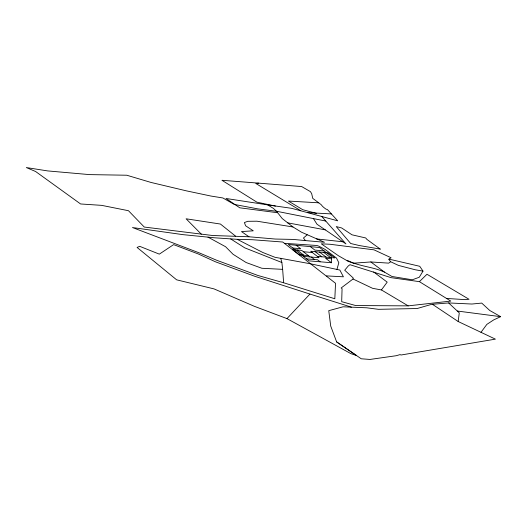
<?xml version="1.0" encoding="UTF-8"?>
<svg xmlns="http://www.w3.org/2000/svg" width="527" height="527" viewBox="0 0 527 527"><rect width="100%" height="100%" fill="white"/><g stroke="black" fill="none" stroke-linecap="round" stroke-linejoin="round"><path stroke-width="0.79" d="M458.18 321.523L459.274 312.88L448.642 302.939L431.666 304.336L417.153 308.526L378.491 309.323L366.72 307.801L343.077 306.8L328.756 310.666L330.706 326.029L336.634 341.904L361.252 358.782L369.994 359.44L396.212 355.718L400.059 354.605L401.04 355.007L495.4 339.138L458.18 321.523L432.595 304.415M353.031 279.007L353.215 277.979L344.717 270.213L348.182 266.056L349.968 264.699L391.106 277.663L419.4 281.655L450.802 301.088L408.188 305.864L355.725 305.561L341.687 301.681L342.069 288.671L341.167 287.966L353.031 279.007L372.609 288.322L381.429 289.942L408.188 305.864M336.931 269.429L338.828 262.729L336.503 258.072L325.119 249.429L318.934 246.228L316.971 245.496L284.369 243.316M423.003 271.122L419.248 277.255L412.298 279.791L391.936 276.484L384.446 272.097L370.83 261.952L353.386 263.197L348.057 261.26L338.367 255.7L321.305 243.83L330.146 244.278L374.038 249.844L391.067 257.749L388.768 259.304L390.639 261.735L398.458 265.41L415.204 269.758L423.003 271.122L419.742 266.293L389.018 259.132M381.429 289.942L387.187 282.136L373.636 271.939M480.999 332.313L486.836 324.395L493.74 319.876L500.65 316.668L489.761 310.495L481.724 303.091L471.882 304.033L448.642 302.939M309.942 294.066L254.739 276.267L215.464 261.8L198.343 253.988L173.62 244.627L159.325 254.133L139.701 246.333L137.079 247.433L176.624 279.824L214.008 288.888L254.409 306.332L286.978 318.618L309.942 294.066L351.41 307.155M419.4 281.655L426.975 274.257L469.037 299.283L465.064 299.626L446.534 298.447M307.188 234.805L303.453 238.013L305.449 240.595L324.5 242.275L301.444 232.17L292.972 226.959L282.241 218.567L276.51 211.261L273.388 208.409L267.716 204.898L225.991 198.475L239.765 207.809L277.551 212.724M390.639 261.735L388.709 263.138L370.83 261.952M267.716 204.898L291.642 208.323L337.695 220.82L327.465 209.614L325.969 209.107A28.306 6.587 20.6 0 1 322.399 206.182L321.141 204.634L312.755 198.383L311.661 193.607L310.403 191.617L301.642 186.551L258.605 183.139L255.826 183.475L300.818 210.76M347.174 260.753L348.156 260.72C359.513 266.53 372.852 266.702 384.446 272.097M237.242 239.33L252.367 239.719L282.735 242.025L335.534 283.289L334.823 298.763L283.625 282.762L258.032 275.516L216.623 260.233L199.549 252.993L132.488 227.545L182.902 234.64L214.693 237.809L237.242 239.33L262.756 252.466L274.975 257.295L310.232 263.75L339.849 270.055L343.413 276.807L326.503 275.898M331.397 213.922L307.854 212.631M305.449 240.595L293.249 239.423L275.325 239.047L248.975 236.768L212.625 235.51L144.26 227.051L128.469 210.714L101.652 205.359L80.591 203.969L35.625 171.519L26.35 167.56L47.601 170.906L89.504 174.608L126.776 175.227L151.012 182.447L186.532 190.886L210.978 196.051L222.895 197.968L234.225 204.41L257.861 208.883L276.51 211.261L325.772 221.044L345.943 243.922L317.037 224.265L313.519 218.738M283.625 282.762L282.65 269.35L261.86 268.269L246.129 262.532L233.033 254.258L225.602 246.741L207.994 237.117M318.769 202.816L288.434 201.064L302.742 209.706L316.437 213.356M258.605 183.139L221.939 180.28L256.906 202.17L275.456 206.083M306.53 258.862L317.577 259.791L320.159 261.794M308.381 255.615L299.224 254.818L292.584 249.574L301.707 250.411L310.093 256.952M317.366 256.399L334.856 257.934L328.104 252.841L310.666 251.241L319.085 257.729L303.361 256.372M331.411 258.79L325.62 258.296L331.411 262.716M316.483 238.915L342.794 241.774M303.387 251.722L312.353 252.538M292.735 248.006L300.673 248.751L296.2 245.272M324.191 250.957L314.876 250.081L310.37 246.643M457.265 311.022L500.65 316.668M292.972 226.959L256.972 221.208L247.736 221.307L244.409 222.559L245.608 225.787L253.276 230.819L241.478 231.577L248.975 236.768M287.716 222.855L325.297 229.851M282.65 269.35L281.873 262.512L244.759 247.848L230.734 238.962M286.978 318.618L350.923 353.657L356.575 355.567L336.634 341.904M323.802 252.446L330.541 257.551M319.461 252.051L326.187 257.176M315.087 251.642L321.799 256.787M311.345 257.064L314.52 259.534M297.169 249.996L303.822 255.22M235.589 236.162L220.431 224.047L186.103 218.791L201.334 234.179M321.641 216.294L325.772 221.044M280.799 258.533L281.873 262.512M331.549 262.729L309.092 260.885L288.282 244.502L319.665 247.538L331.325 256.346L331.549 262.729M380.244 249.093L359.052 245.483L350.672 243.5L336.252 226.577L341.687 227.974L351.996 234.811L365.718 237.967L366.917 239.403L380.244 249.093"/></g></svg>
